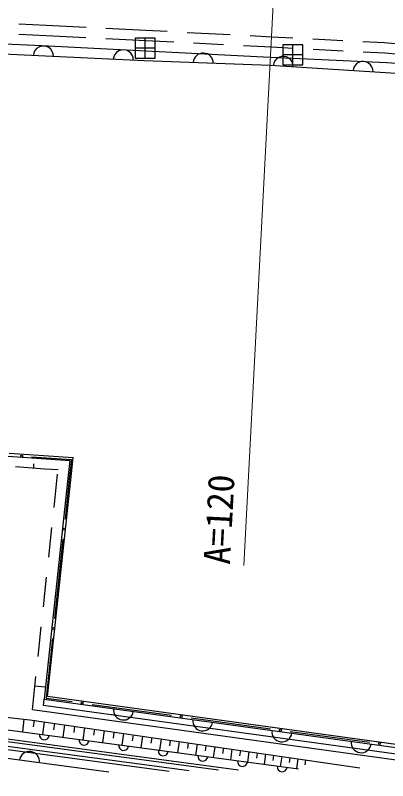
# Model space of a CAD drawing. Units: millimetres, scale not verified. Extents: x 40000 to 680000, y 20000 to 380000.
# Drawn here: x 195829 to 214447, y 254666 to 292960 of the extents above; entities that cross this region are included whole.
import ezdxf
from ezdxf.enums import TextEntityAlignment as Align

# ---------------------------------------------------------------- set-up
doc = ezdxf.new("R2010")
doc.units = ezdxf.units.MM
doc.header["$LTSCALE"] = 1000
for name, color, linetype, lineweight in [('M-BGD', 7, 'Continuous', 25), ('M-BMK-ROW', 30, 'Continuous', 25), ('M-STR-HTXT', 7, 'Continuous', 13)]:
    doc.layers.add(name, color=color, linetype=linetype, lineweight=lineweight)
doc.styles.add('ＭＳ ゴシック', font='')
doc.styles.get('ＭＳ ゴシック').set_extended_font_data('MS Gothic')

msp = doc.modelspace()

# ---------------------------------------------------------------- linework, layer by layer
at = {"layer": 'M-BGD'}
for p, q in [((197372, 292447), (196004, 292510)), ((199364, 292348), (197372, 292447)), ((202355, 292199), (200363, 292298)), ((203427, 292143), (202355, 292199)), ((185453, 291951), (197149, 291448)), ((196005, 292013), (197372, 291950)), ((197372, 291950), (199362, 291851)), ((200361, 291801), (202352, 291702)), ((205498, 292036), (204426, 292091)), ((206571, 291980), (205498, 292036)), ((208642, 291872), (207569, 291928)), ((208642, 291872), (208642, 291872)), ((209706, 291816), (208642, 291872)), ((197149, 291448), (208236, 290885)), ((202352, 291702), (203747, 291629)), ((204745, 291577), (206243, 291499)), ((207242, 291447), (208637, 291375)), ((212202, 291685), (210704, 291764)), ((214265, 291577), (213201, 291633)), ((216223, 291396), (214265, 291577)), ((208615, 291353), (208614, 291353)), ((208637, 291375), (209724, 291318)), ((210723, 291266), (212221, 291188)), ((213219, 291136), (214306, 291080)), ((214306, 291080), (215062, 291010)), ((208236, 290885), (214412, 290591)), ((208591, 290911), (208591, 290911)), ((214412, 290591), (218250, 290335)), ((178646, 272065), (195935, 270873)), ((178646, 272065), (195935, 270873)), ((195522, 271052), (198719, 270831)), ((195522, 271052), (198719, 270831)), ((195935, 270873), (198554, 270692)), ((195935, 270873), (198554, 270692)), ((196646, 270873), (198634, 270735)), ((196646, 270873), (198634, 270735)), ((198600, 269718), (198719, 270831)), ((198600, 269718), (198719, 270831)), ((195838, 270378), (197310, 270277)), ((196748, 270316), (196762, 270514)), ((196748, 270316), (196762, 270514)), ((198554, 270692), (198456, 269780)), ((198554, 270692), (198456, 269780)), ((198634, 270735), (198529, 269748)), ((198634, 270735), (198529, 269748)), ((197310, 270277), (197971, 270231)), ((197767, 268330), (197946, 270001)), ((198456, 269780), (197271, 258746)), ((198456, 269780), (197271, 258746)), ((197436, 258875), (198600, 269718)), ((197436, 258875), (198600, 269718)), ((198529, 269748), (198317, 267751)), ((198529, 269748), (198317, 267751)), ((197500, 265844), (197660, 267336)), ((198212, 266757), (197789, 262779)), ((198212, 266757), (197789, 262779)), ((197233, 263359), (197393, 264850)), ((196966, 260873), (197126, 262364)), ((197683, 261785), (197366, 258801)), ((197683, 261785), (197366, 258801)), ((196680, 258208), (196860, 259879)), ((196809, 259410), (197312, 259356)), ((196809, 259410), (197312, 259356)), ((241420, 252827), (197436, 258875)), ((222237, 255465), (197436, 258875)), ((197238, 258433), (197271, 258746)), ((197238, 258433), (197271, 258746)), ((197271, 258746), (221258, 255448)), ((197366, 258801), (198677, 258622)), ((197366, 258801), (198677, 258622)), ((199667, 258486), (203630, 257944)), ((199667, 258486), (203630, 257944)), ((217182, 255378), (196680, 258208)), ((219134, 255412), (197238, 258433)), ((196253, 257749), (196183, 257108)), ((200887, 257930), (200639, 257964)), ((200887, 257930), (200639, 257964)), ((204621, 257809), (208584, 257267)), ((204621, 257809), (208584, 257267)), ((192514, 257601), (209985, 255255)), ((196765, 257686), (196718, 257366)), ((197276, 257611), (197183, 256974)), ((197786, 257537), (197739, 257218)), ((198295, 257462), (198204, 256837)), ((198796, 257389), (198750, 257076)), ((205986, 255187), (191865, 257082)), ((192030, 257211), (206986, 255204)), ((199296, 257316), (199206, 256702)), ((199787, 257244), (199742, 256937)), ((200278, 257172), (200190, 256570)), ((200760, 257102), (200716, 256801)), ((201242, 257032), (201156, 256440)), ((201715, 256963), (201672, 256667)), ((209575, 257132), (213538, 256590)), ((209575, 257132), (213538, 256590)), ((191819, 256715), (203520, 255144)), ((204519, 255161), (191837, 256864)), ((202188, 256894), (202103, 256313)), ((202652, 256826), (202610, 256536)), ((203117, 256758), (203033, 256188)), ((203572, 256691), (203531, 256407)), ((204028, 256625), (203946, 256066)), ((204475, 256559), (204434, 256280)), ((204922, 256494), (204842, 255945)), ((205361, 256430), (205321, 256156)), ((205800, 256366), (205722, 255827)), ((206231, 256303), (206192, 256034)), ((206662, 256240), (206585, 255712)), ((207085, 256178), (207046, 255914)), ((207508, 256117), (207432, 255598)), ((207923, 256056), (207885, 255797)), ((208338, 255995), (208263, 255486)), ((208745, 255936), (208708, 255681)), ((209152, 255876), (209079, 255377)), ((209552, 255818), (209516, 255568)), ((209952, 255760), (209880, 255269)), ((210344, 255702), (210308, 255457))]:
    msp.add_line(p, q, dxfattribs=at)
for points in [[(217201, 289847), (216435, 289950), (208567, 290442), (202278, 290685), (178638, 291796)], [(174048, 268762), (193872, 267200), (192961, 258110), (196550, 257717), (213047, 255308)], [(200498, 255093), (190933, 256380), (191744, 265464), (172227, 266936)]]:
    msp.add_lwpolyline(points, dxfattribs=at)
for centre in [(196147, 270907), (196147, 270907), (198265, 267254), (198265, 267254), (197736, 262282), (197736, 262282), (199172, 258554), (199172, 258554), (204126, 257877), (204126, 257877), (209080, 257199), (209080, 257199), (214034, 256522), (214034, 256522)]:
    msp.add_circle(centre, 50, dxfattribs=at)
for centre, radius, start, end in [((197233, 290922), 500, 357.3095, 177.3095), ((201229, 290734), 500, 357.3095, 177.3095), ((205226, 290571), 500, 357.7858, 177.7858), ((209222, 290401), 500, 356.4206, 176.4206), ((213214, 290151), 500, 356.4206, 176.4206), ((201234, 258202), 500, 172.1708, 352.1708), ((205197, 257657), 500, 172.1708, 352.1708), ((197281, 256961), 250, 172.354, 352.354), ((209159, 257112), 500, 172.1708, 352.1708), ((199264, 256694), 250, 172.354, 352.354), ((213122, 256567), 500, 172.1708, 352.1708), ((201246, 256428), 250, 172.354, 352.354), ((203228, 256162), 250, 172.354, 352.354), ((196534, 255626), 500, 352.3318, 172.3318), ((205210, 255896), 250, 172.354, 352.354), ((207193, 255630), 250, 172.354, 352.354), ((209175, 255364), 250, 172.354, 352.354)]:
    msp.add_arc(centre, radius, start, end, dxfattribs=at)
at = {"layer": 'M-BMK-ROW'}
for p, q in [((202816, 291823), (201816, 291823)), ((201816, 291823), (201816, 290823)), ((202316, 290823), (202316, 291823)), ((202816, 290823), (202816, 291823)), ((210197, 291485), (209197, 291485)), ((209197, 291485), (209197, 290485)), ((209697, 290485), (209697, 291485)), ((210197, 290485), (210197, 291485)), ((202816, 291323), (201816, 291323)), ((201816, 290823), (202816, 290823)), ((210197, 290985), (209197, 290985)), ((209197, 290485), (210197, 290485))]:
    msp.add_line(p, q, dxfattribs=at)
at = {"layer": 'M-STR-HTXT'}
msp.add_line((208827, 295388), (207254, 265430), dxfattribs=at)

# ---------------------------------------------------------------- texts
at = {"layer": 'M-STR-HTXT', "style": 'ＭＳ ゴシック'}
msp.add_text('A=120', height=1320, rotation=86.995, dxfattribs=at).set_placement((206954, 265445), align=Align.BOTTOM_LEFT)

doc.saveas('drawing.dxf')
